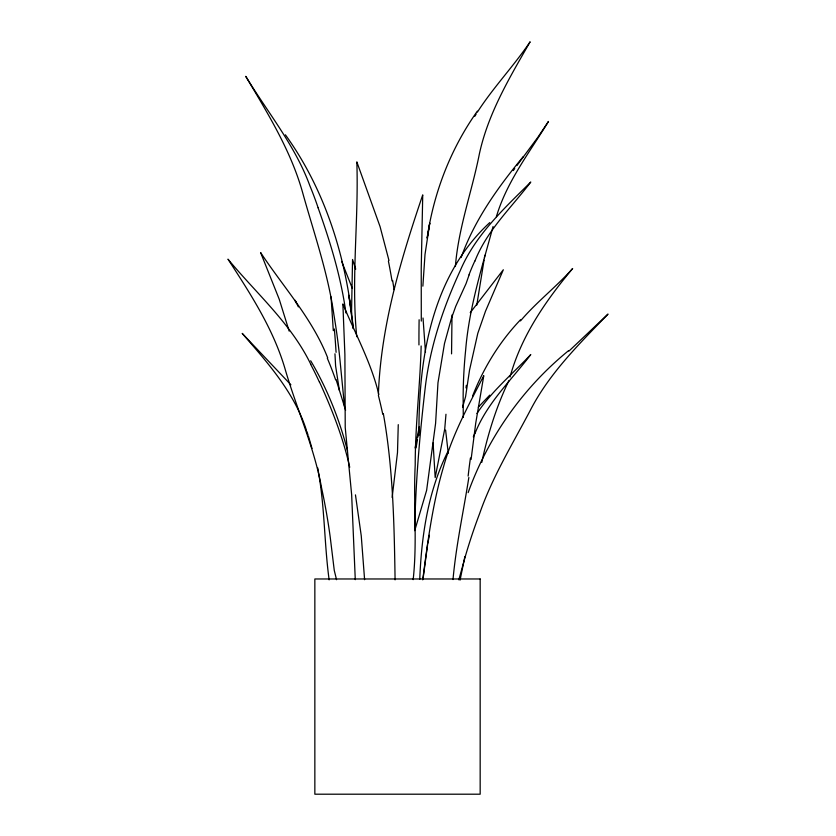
<?xml version="1.0" encoding="UTF-8"?>
<svg xmlns="http://www.w3.org/2000/svg" width="836" height="836" viewBox="0 0 836 836"><rect width="100%" height="100%" fill="white"/><g stroke="black" fill="none" stroke-linecap="round" stroke-linejoin="round"><path stroke-width="1.25" d="M351.507 314.137L352.552 259.484L355.718 269.129M418.982 435.368C418.282 359.752 431.324 276.329 489.75 222.606M421.292 321.087L421.229 268.523L422.734 194.882C400.862 259.39 380.965 325.528 378.384 394.07M398.26 424.646L397.497 452.527L392.136 497.483M422.87 286.152L425.012 254.426L429.767 223.128L427.144 238.155C433.696 192.667 450.698 148.641 477.366 111.146M419.756 579.243C421.501 535.761 428.032 491.443 447.615 452.109M445.975 414.248L444.721 429.087L435.18 477.575L433.09 442.934M413.162 579.651C417.404 541.623 413.256 503.272 415.21 465.088C415.199 425.294 420.121 385.678 421.156 345.989M422.995 579.264L427.604 544.581M468.85 477.471C463.499 511.433 456.101 545.197 453.007 579.557M455.38 266.538C458.379 228.019 471.912 191.695 479.341 154.075C488.12 113.309 509.646 77.518 530.129 41.8C513.743 66.096 493.303 87.383 477.429 112.055M451.555 353.868L451.962 318.568A490.335 471.765 -90 0 1 452.025 314.932M466.028 387.894L466.331 385.344M422.744 579.829C427.666 541.885 432.599 503.69 443.498 466.896C452.318 434.626 468.588 405.241 483.783 375.677L475.726 423.204L471.086 459.445M476.781 305.119L484.054 260.142M484.452 257.739L484.849 255.304M416.025 447.877L417.477 439.506M417.895 437.113L418.522 433.529M415.126 447.95L419.233 426.872M427.823 543.421L429.39 535.249M460.072 580.1L464.879 556.546M418.794 432.254L419.348 429.704M481.776 462.412C487.785 434.302 496.323 406.62 508.873 380.704M458.839 579.818L465.297 556.462A563.422 563.422 0 0 1 479.76 513.199C492.676 476.144 513.356 442.756 531.414 408.187C550.59 371.989 579.923 343.262 608.023 314.075L568.95 351.099M462.59 407.236L465.579 396.651L469.529 370.129L477.795 333.355L485.465 311.295L503.324 269.767L470.24 312.674M510.023 377.015C521.256 335.967 545.72 300.772 572.65 268.513C556.243 286.936 536.482 302.078 520.494 320.909M493.062 226.556C482.017 267.238 469.08 307.794 465.652 350.096A490.335 488.663 -25.7 0 0 463.144 396.891L463.28 417.477M496.375 216.691C506.815 181.537 529.658 152.309 548.479 121.439L537.809 137.355L516.909 165.591M469.111 274.908L466.091 283.54L455.724 306.352L451.419 318.391L444.501 343.481L437.97 382.815L435.587 423.403L426.621 490.356L414.698 530.661C415.555 481.975 419.818 433.414 425.534 385.082C430.571 345.226 443.488 307 460.239 270.655C475.276 235.062 503.972 208.707 530.776 182.039C511.266 207.788 486.897 230.433 474.89 261.177M468.139 492.634C488.025 437.291 523.022 387.758 568.616 350.618M461.138 257.54C474.534 219.847 498.099 187.086 523.357 156.499M472.559 396.118C483.501 367.934 499.594 341.663 520.514 319.78M474.89 433.706C486.897 402.952 511.266 380.317 530.776 354.558C512.531 373.922 491.652 391.133 476.928 413.548M474.806 116.277L476.123 114.166M513.325 170.534L514.736 168.538M478.286 407.184L489.75 395.135M290.897 384.811L242.2 333.386C267.635 362.73 294.314 392.377 306.384 430.164M285.4 134.805C326.03 191.172 346.773 259.599 353.21 328.266M310.668 360.776L311.358 361.915C327.628 389.618 339.5 419.766 347.525 450.844M310.846 364.402C291.095 323.542 256.433 293.551 227.977 259.16C250.372 293.676 273.09 328.496 284.898 368.342C296.425 408.511 314.221 446.748 321.62 488.172A567.55 506.668 -90 0 1 330.22 537.14L334.275 570.445L336.553 579.703M298.358 306.885L295.202 300.291L295.808 302.716M327.722 357.923C312.403 318.62 283.529 287.291 260.592 252.545L279.203 299.183L289.162 331.108M319.561 382.125C332.101 409.546 343.126 437.761 349.73 467.261M341.663 261.428L352.353 288.451M306.791 431.355L308.024 434.96M336.062 379.544L345.613 410.236M318.108 207.83C330.283 242.022 340.994 276.883 345.926 312.957M308.432 436.162L312.006 448.462M378.865 394.561C371.268 362.74 355.331 333.951 342.875 303.938L344.892 354.485L345.226 427.51L351.653 494.797L355.279 579.662M388.97 260.498L380.066 226.619L356.826 161.87C358.822 220.223 351.026 278.524 356.742 336.741M383.306 413.527C393.129 468.327 394.216 524.308 395.083 579.86M329.133 579.85C324.253 544.017 324.796 507.431 318.359 471.671M355.457 494.881L361.256 535.845L364.6 579.693M317.784 467.993L318.182 470.438M392.617 280.415L394.09 289.611M344.516 406.432L340.356 363.89A687.704 687.641 -90 0 0 333.898 314.702C327.931 272.735 313.803 232.742 302.496 192.102C290.698 150.292 267.698 113.341 245.753 76.327C267.687 112.484 295.202 145.621 309.884 185.801A352.05 350.995 -33 0 1 318.14 207.819M351.266 311.556L348.852 295.275L353.283 328.611M339.395 390.464L335.602 365.896L334.964 353.795M448.263 453.227L445.598 430.07M425.482 352.29L423.026 318.025M333.303 330.648L331.056 296.811M473.312 436.852A187.18 155.789 81.4 0 1 474.785 433.633M334.358 328.997A362.636 106.297 -86.1 0 1 336.072 352.332M468.139 476.102A287.897 79.608 86.7 0 1 470.438 457.982M327.294 358.195A295.484 231.896 84 0 1 335.612 379.774M378.374 395.376A248.208 86.766 85.7 0 1 382.763 414.228M388.416 261.145A245 83.433 85.2 0 1 392.021 280.917M418.951 344.934A484.305 180.221 85.1 0 1 419.118 319.749M310.72 364.475A294.46 268.743 81.9 0 1 319.436 382.198M468.996 274.835A187.18 155.789 81.4 0 1 474.785 261.104M480.167 578.972L314.848 578.972L314.848 794.2L480.167 794.2L480.167 578.972"/></g></svg>
